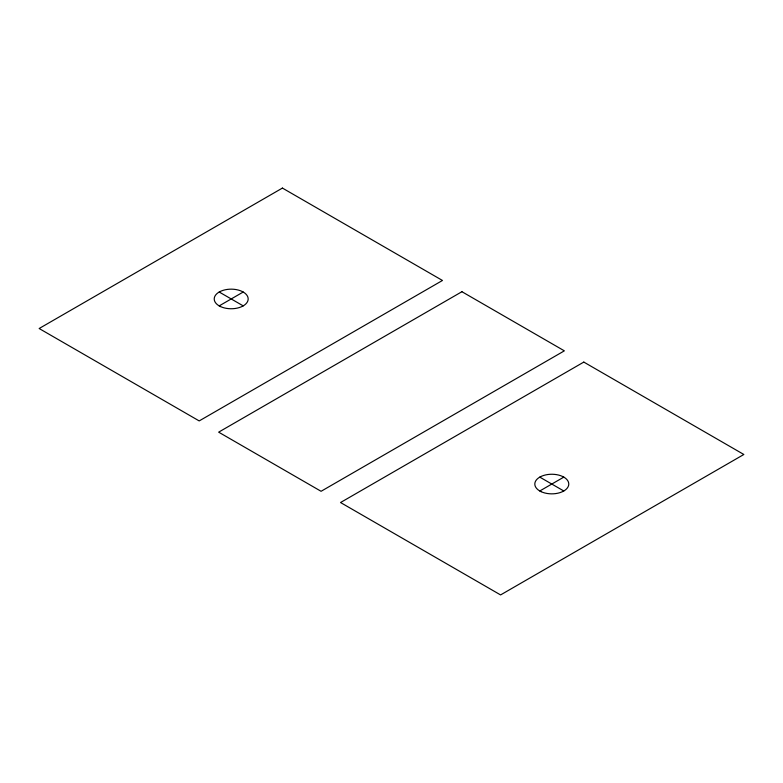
<?xml version="1.0" encoding="UTF-8"?>
<svg xmlns="http://www.w3.org/2000/svg" width="783" height="783" viewBox="0 0 783 783"><rect width="100%" height="100%" fill="white"/><g stroke="black" fill="none" stroke-linecap="round" stroke-linejoin="round"><path stroke-width="1.17" d="M219.201 305.879L243.21 292.02M539.79 490.98L563.799 477.121M219.201 292.02L243.21 305.879M539.79 477.121L563.799 490.98M282.418 188.077L39.15 328.517L199.195 420.921L442.464 280.471L282.418 188.077M461.921 291.707L218.653 432.157L321.079 491.293L564.347 350.843L461.921 291.707M583.805 362.079L340.536 502.529L500.582 594.923L743.85 454.483L583.805 362.079M541.112 491.665A16.972 9.797 0 0 0 568.566 485.577A16.972 9.797 0 0 0 545.712 474.899A16.972 9.797 0 0 0 541.112 491.665M220.522 306.574A16.972 9.797 0 0 0 247.966 300.486A16.972 9.797 0 0 0 225.122 289.808A16.972 9.797 0 0 0 220.522 306.574"/></g></svg>
